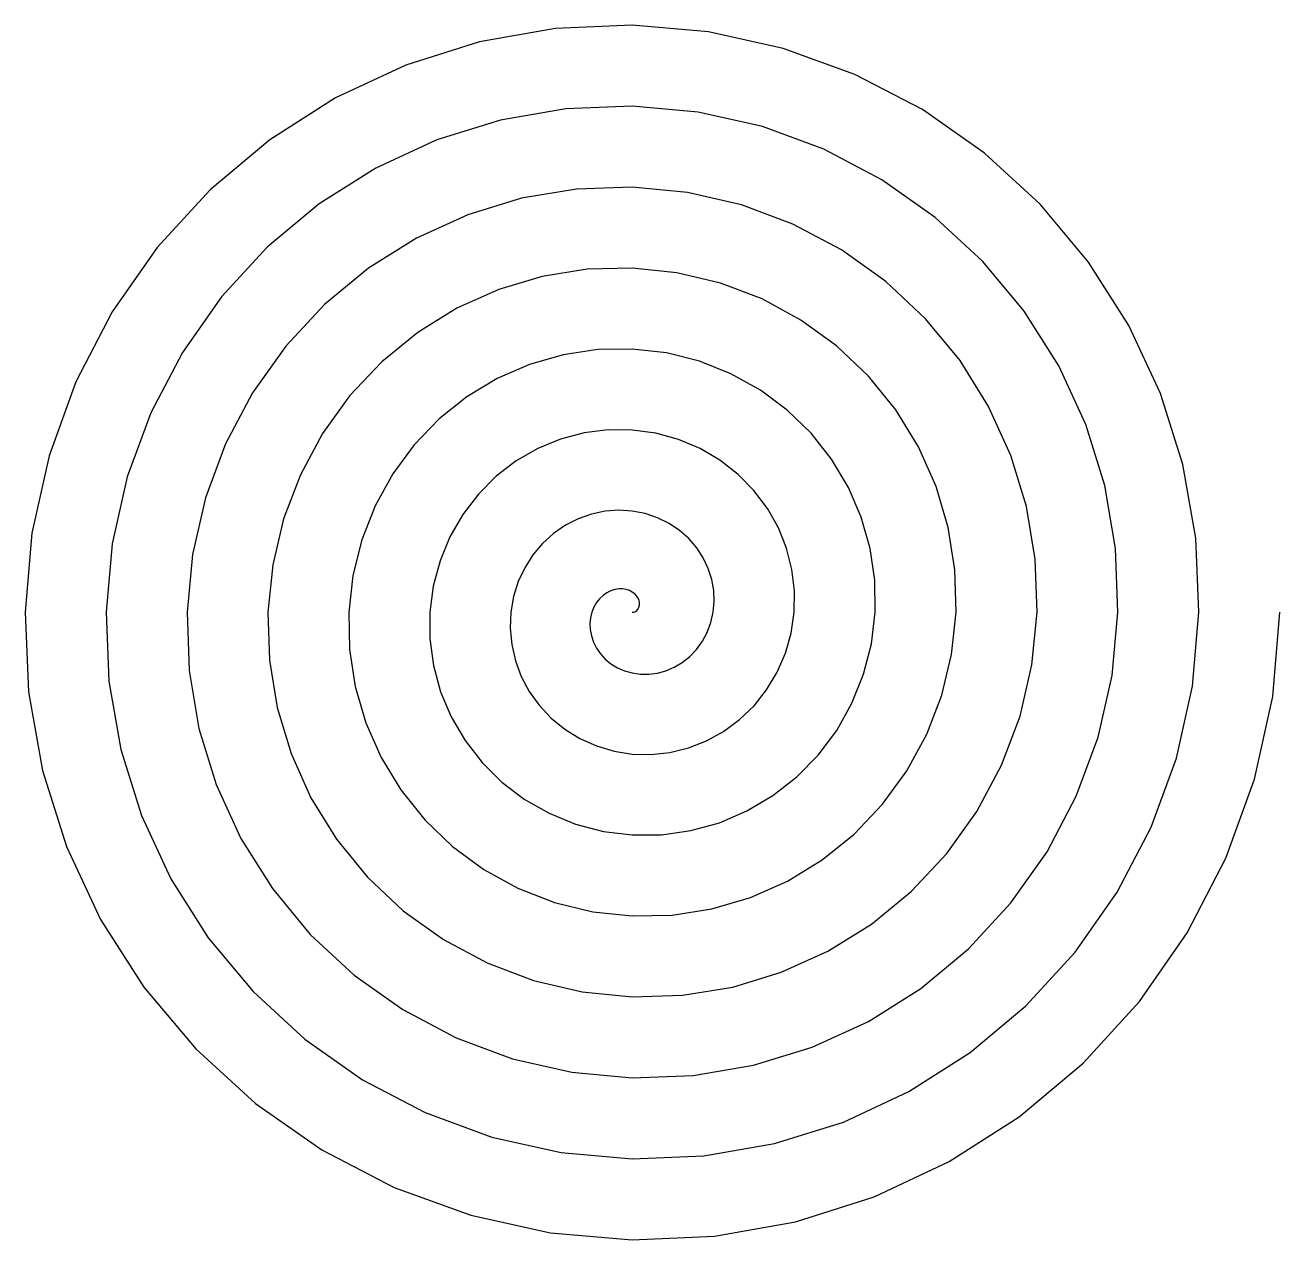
# Model space of a CAD drawing. Header units: millimetres. Extents: x -10.8 to 11.5, y -11.1 to 10.4.
import ezdxf

# ---------------------------------------------------------------- set-up
doc = ezdxf.new("R2010")
doc.units = ezdxf.units.MM
doc.layers.add('SPIRAL', color=1, linetype='Continuous')

msp = doc.modelspace()

# ---------------------------------------------------------------- linework, layer by layer
at = {"layer": 'SPIRAL'}
msp.add_lwpolyline([(0, 0), (0.03, 0.004), (0.058, 0.016), (0.083, 0.034), (0.104, 0.06), (0.119, 0.091), (0.127, 0.127), (0.128, 0.166), (0.12, 0.207), (0.103, 0.249), (0.078, 0.289), (0.043, 0.327), (0, 0.359), (-0.051, 0.386), (-0.109, 0.405), (-0.172, 0.415), (-0.24, 0.415), (-0.31, 0.404), (-0.381, 0.381), (-0.451, 0.346), (-0.519, 0.299), (-0.581, 0.241), (-0.636, 0.171), (-0.683, 0.09), (-0.719, 0), (-0.742, -0.098), (-0.752, -0.202), (-0.747, -0.309), (-0.726, -0.419), (-0.689, -0.529), (-0.635, -0.635), (-0.565, -0.737), (-0.479, -0.83), (-0.378, -0.913), (-0.264, -0.984), (-0.137, -1.039), (0, -1.078), (0.145, -1.099), (0.295, -1.099), (0.447, -1.079), (0.599, -1.037), (0.747, -0.974), (0.889, -0.889), (1.022, -0.784), (1.141, -0.659), (1.245, -0.516), (1.331, -0.357), (1.396, -0.184), (1.438, 0), (1.455, 0.192), (1.446, 0.388), (1.411, 0.584), (1.349, 0.779), (1.259, 0.966), (1.144, 1.144), (1.003, 1.307), (0.839, 1.452), (0.653, 1.577), (0.45, 1.678), (0.231, 1.752), (0, 1.797), (-0.238, 1.811), (-0.481, 1.794), (-0.722, 1.743), (-0.958, 1.66), (-1.185, 1.544), (-1.398, 1.398), (-1.592, 1.221), (-1.764, 1.018), (-1.909, 0.791), (-2.025, 0.543), (-2.108, 0.278), (-2.156, 0), (-2.167, -0.285), (-2.141, -0.574), (-2.075, -0.86), (-1.971, -1.138), (-1.829, -1.404), (-1.652, -1.652), (-1.44, -1.877), (-1.198, -2.075), (-0.928, -2.241), (-0.636, -2.372), (-0.324, -2.464), (0, -2.516), (0.332, -2.524), (0.667, -2.488), (0.997, -2.407), (1.318, -2.282), (1.623, -2.115), (1.906, -1.906), (2.162, -1.659), (2.386, -1.378), (2.573, -1.066), (2.719, -0.729), (2.821, -0.371), (2.875, 0), (2.88, 0.379), (2.835, 0.76), (2.739, 1.135), (2.594, 1.497), (2.4, 1.841), (2.16, 2.16), (1.878, 2.447), (1.557, 2.697), (1.203, 2.905), (0.822, 3.066), (0.418, 3.177), (0, 3.234), (-0.426, 3.236), (-0.853, 3.182), (-1.272, 3.071), (-1.677, 2.905), (-2.06, 2.685), (-2.414, 2.414), (-2.732, 2.097), (-3.009, 1.737), (-3.237, 1.341), (-3.413, 0.915), (-3.533, 0.465), (-3.594, 0), (-3.593, -0.473), (-3.529, -0.946), (-3.403, -1.41), (-3.216, -1.857), (-2.97, -2.279), (-2.668, -2.668), (-2.315, -3.017), (-1.917, -3.32), (-1.478, -3.569), (-1.008, -3.761), (-0.512, -3.89), (0, -3.953), (0.52, -3.949), (1.039, -3.876), (1.547, -3.735), (2.036, -3.527), (2.498, -3.255), (2.922, -2.922), (3.303, -2.534), (3.631, -2.096), (3.901, -1.616), (4.108, -1.101), (4.246, -0.559), (4.312, 0), (4.305, 0.567), (4.223, 1.132), (4.067, 1.685), (3.838, 2.216), (3.54, 2.716), (3.176, 3.176), (2.753, 3.588), (2.276, 3.942), (1.753, 4.233), (1.194, 4.455), (0.606, 4.602), (0, 4.672), (-0.614, 4.662), (-1.225, 4.571), (-1.822, 4.399), (-2.396, 4.15), (-2.935, 3.825), (-3.431, 3.431), (-3.873, 2.972), (-4.253, 2.456), (-4.565, 1.891), (-4.802, 1.287), (-4.959, 0.653), (-5.031, 0), (-5.018, -0.661), (-4.918, -1.318), (-4.731, -1.96), (-4.461, -2.576), (-4.11, -3.154), (-3.685, -3.685), (-3.19, -4.158), (-2.635, -4.565), (-2.029, -4.897), (-1.38, -5.149), (-0.7, -5.315), (0, -5.391), (0.708, -5.374), (1.411, -5.265), (2.097, -5.063), (2.755, -4.772), (3.373, -4.395), (3.939, -3.939), (4.443, -3.409), (4.876, -2.815), (5.229, -2.166), (5.496, -1.473), (5.671, -0.747), (5.75, 0), (5.73, 0.754), (5.612, 1.504), (5.395, 2.235), (5.083, 2.935), (4.681, 3.592), (4.193, 4.193), (3.628, 4.728), (2.995, 5.187), (2.304, 5.561), (1.566, 5.843), (0.794, 6.027), (0, 6.109), (-0.801, 6.087), (-1.597, 5.959), (-2.372, 5.727), (-3.115, 5.395), (-3.81, 4.966), (-4.447, 4.447), (-5.013, 3.847), (-5.498, 3.174), (-5.893, 2.441), (-6.19, 1.659), (-6.384, 0.84), (-6.469, 0), (-6.443, -0.848), (-6.306, -1.69), (-6.059, -2.51), (-5.706, -3.294), (-5.251, -4.029), (-4.701, -4.701), (-4.066, -5.298), (-3.354, -5.81), (-2.579, -6.225), (-1.752, -6.538), (-0.887, -6.74), (0, -6.828), (0.895, -6.799), (1.783, -6.653), (2.647, -6.391), (3.474, -6.017), (4.248, -5.536), (4.955, -4.955), (5.583, -4.284), (6.121, -3.534), (6.557, -2.716), (6.885, -1.845), (7.096, -0.934), (7.188, 0), (7.156, 0.942), (7, 1.876), (6.723, 2.785), (6.328, 3.654), (5.821, 4.467), (5.209, 5.209), (4.503, 5.869), (3.714, 6.432), (2.854, 6.889), (1.938, 7.232), (0.981, 7.453), (0, 7.547), (-0.989, 7.512), (-1.969, 7.348), (-2.922, 7.055), (-3.833, 6.64), (-4.685, 6.106), (-5.464, 5.464), (-6.154, 4.722), (-6.743, 3.893), (-7.221, 2.991), (-7.579, 2.031), (-7.809, 1.028), (-7.906, 0), (-7.868, -1.036), (-7.695, -2.062), (-7.387, -3.06), (-6.951, -4.013), (-6.391, -4.904), (-5.718, -5.718), (-4.941, -6.439), (-4.073, -7.054), (-3.129, -7.553), (-2.124, -7.926), (-1.075, -8.165), (0, -8.266), (1.083, -8.225), (2.155, -8.042), (3.197, -7.719), (4.193, -7.262), (5.123, -6.676), (5.972, -5.972), (6.724, -5.159), (7.366, -4.253), (7.885, -3.266), (8.273, -2.217), (8.522, -1.122), (8.625, 0), (8.581, 1.13), (8.389, 2.248), (8.051, 3.335), (7.573, 4.372), (6.961, 5.342), (6.226, 6.226), (5.378, 7.009), (4.432, 7.677), (3.404, 8.217), (2.31, 8.62), (1.169, 8.878), (0, 8.984), (-1.177, 8.937), (-2.341, 8.736), (-3.473, 8.383), (-4.552, 7.884), (-5.56, 7.247), (-6.48, 6.48), (-7.294, 5.597), (-7.988, 4.612), (-8.549, 3.541), (-8.968, 2.403), (-9.234, 1.216), (-9.344, 0), (-9.294, -1.224), (-9.083, -2.434), (-8.716, -3.61), (-8.196, -4.732), (-7.532, -5.779), (-6.734, -6.734), (-5.816, -7.579), (-4.792, -8.299), (-3.679, -8.882), (-2.496, -9.315), (-1.263, -9.59), (0, -9.703), (1.27, -9.65), (2.527, -9.43), (3.748, -9.048), (4.911, -8.507), (5.998, -7.817), (6.988, -6.988), (7.864, -6.035), (8.611, -4.971), (9.214, -3.816), (9.662, -2.589), (9.947, -1.31), (10.062, 0), (10.006, 1.317), (9.777, 2.62), (9.38, 3.885), (8.818, 5.091), (8.102, 6.217), (7.242, 7.242), (6.253, 8.149), (5.151, 8.922), (3.954, 9.546), (2.682, 10.009), (1.356, 10.303), (0, 10.422), (-1.364, 10.362), (-2.713, 10.125), (-4.023, 9.712), (-5.271, 9.129), (-6.436, 8.387), (-7.496, 7.496), (-8.435, 6.472), (-9.233, 5.331), (-9.878, 4.091), (-10.356, 2.775), (-10.659, 1.403), (-10.781, 0), (-10.719, -1.411), (-10.472, -2.806), (-10.044, -4.16), (-9.441, -5.451), (-8.672, -6.654), (-7.751, -7.751), (-6.691, -8.72), (-5.51, -9.544), (-4.229, -10.21), (-2.868, -10.703), (-1.45, -11.016), (0, -11.141), (1.458, -11.075), (2.899, -10.819), (4.298, -10.376), (5.63, -9.752), (6.873, -8.957), (8.005, -8.005), (9.005, -6.91), (9.856, -5.69), (10.542, -4.366), (11.05, -2.961), (11.372, -1.497), (11.5, 0)], dxfattribs=at)

doc.saveas('drawing.dxf')
